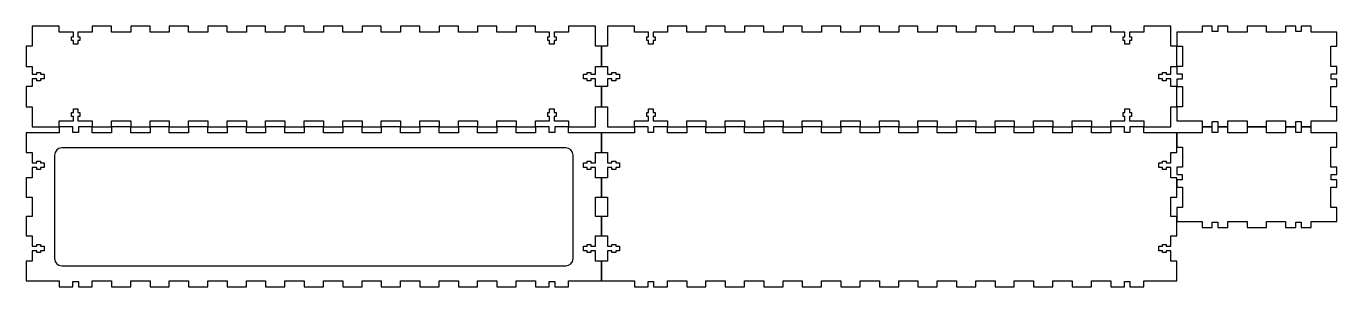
# Model space of a CAD drawing. Extents: x 6 to 890, y 6 to 182.
import ezdxf

# ---------------------------------------------------------------- set-up
doc = ezdxf.new("R2010")
doc.units = 0
doc.layers.get('0').update_dxf_attribs({"linetype": 'CONTINUOUS'})

msp = doc.modelspace()

# ---------------------------------------------------------------- linework, layer by layer
at = {"color": 7}
for points in [[(10.350135, 182.35), (10.350135, 168.749865), (6.349965, 168.749865), (6.349965, 155.14973), (10.350135, 155.14973), (10.350135, 149.899956), (13.450169, 149.899956), (13.450169, 151.150113), (15.949931, 151.150113), (15.949931, 149.899956), (18.450243, 149.899956), (18.450243, 146.799923), (15.949931, 146.799923), (15.949931, 145.549766), (13.450169, 145.549766), (13.450169, 146.799923), (10.350135, 146.799923), (10.350135, 141.550147), (6.349965, 141.550147), (6.349965, 127.950013), (10.350135, 127.950013), (10.350135, 114.349879), (28.599771, 114.349879), (28.599771, 118.350049), (38.17493, 118.350049), (38.17493, 121.450082), (36.924776, 121.450082), (36.924776, 123.949843), (38.17493, 123.949843), (38.17493, 126.450157), (41.274966, 126.450157), (41.274966, 123.949843), (42.525123, 123.949843), (42.525123, 121.450082), (41.274966, 121.450082), (41.274966, 118.350049), (50.850125, 118.350049), (50.850125, 114.349879), (63.849987, 114.349879), (63.849987, 118.350049), (76.849848, 118.350049), (76.849848, 114.349879), (89.850262, 114.349879), (89.850262, 118.350049), (102.850123, 118.350049), (102.850123, 114.349879), (115.849984, 114.349879), (115.849984, 118.350049), (128.849845, 118.350049), (128.849845, 114.349879), (141.850257, 114.349879), (141.850257, 118.350049), (154.850118, 118.350049), (154.850118, 114.349879), (167.849979, 114.349879), (167.849979, 118.350049), (180.84984, 118.350049), (180.84984, 114.349879), (193.850252, 114.349879), (193.850252, 118.350049), (206.850113, 118.350049), (206.850113, 114.349879), (219.849974, 114.349879), (219.849974, 118.350049), (232.849835, 118.350049), (232.849835, 114.349879), (245.850249, 114.349879), (245.850249, 118.350049), (258.85011, 118.350049), (258.85011, 114.349879), (271.849971, 114.349879), (271.849971, 118.350049), (284.849824, 118.350049), (284.849824, 114.349879), (297.85025, 114.349879), (297.85025, 118.350049), (310.850111, 118.350049), (310.850111, 114.349879), (323.849972, 114.349879), (323.849972, 118.350049), (336.849833, 118.350049), (336.849833, 114.349879), (349.850258, 114.349879), (349.850258, 118.350049), (359.424845, 118.350049), (359.424845, 121.450082), (358.174685, 121.450082), (358.174685, 123.949843), (359.424845, 123.949843), (359.424845, 126.450157), (362.524887, 126.450157), (362.524887, 123.949843), (363.775046, 123.949843), (363.775046, 121.450082), (362.524887, 121.450082), (362.524887, 118.350049), (372.100038, 118.350049), (372.100038, 114.349879), (390.350248, 114.349879), (390.350248, 127.950013), (394.349845, 127.950013), (394.349845, 141.550147), (390.350248, 141.550147), (390.350248, 146.799923), (387.250206, 146.799923), (387.250206, 145.549766), (384.749887, 145.549766), (384.749887, 146.799923), (382.250132, 146.799923), (382.250132, 149.899956), (384.749887, 149.899956), (384.749887, 151.150113), (387.250206, 151.150113), (387.250206, 149.899956), (390.350248, 149.899956), (390.350248, 155.14973), (394.349845, 155.14973), (394.349845, 168.749865), (390.350248, 168.749865), (390.350248, 182.35), (372.100038, 182.35), (372.100038, 178.349831), (362.524887, 178.349831), (362.524887, 175.249796), (363.775046, 175.249796), (363.775046, 172.750035), (362.524887, 172.750035), (362.524887, 170.250273), (359.424845, 170.250273), (359.424845, 172.750035), (358.174685, 172.750035), (358.174685, 175.249796), (359.424845, 175.249796), (359.424845, 178.349831), (349.850258, 178.349831), (349.850258, 182.35), (336.849833, 182.35), (336.849833, 178.349831), (323.849972, 178.349831), (323.849972, 182.35), (310.850111, 182.35), (310.850111, 178.349831), (297.85025, 178.349831), (297.85025, 182.35), (284.849824, 182.35), (284.849824, 178.349831), (271.849971, 178.349831), (271.849971, 182.35), (258.85011, 182.35), (258.85011, 178.349831), (245.850249, 178.349831), (245.850249, 182.35), (232.849835, 182.35), (232.849835, 178.349831), (219.849974, 178.349831), (219.849974, 182.35), (206.850113, 182.35), (206.850113, 178.349831), (193.850252, 178.349831), (193.850252, 182.35), (180.84984, 182.35), (180.84984, 178.349831), (167.849979, 178.349831), (167.849979, 182.35), (154.850118, 182.35), (154.850118, 178.349831), (141.850257, 178.349831), (141.850257, 182.35), (128.849845, 182.35), (128.849845, 178.349831), (115.849984, 178.349831), (115.849984, 182.35), (102.850123, 182.35), (102.850123, 178.349831), (89.850262, 178.349831), (89.850262, 182.35), (76.849848, 182.35), (76.849848, 178.349831), (63.849987, 178.349831), (63.849987, 182.35), (50.850125, 182.35), (50.850125, 178.349831), (41.274966, 178.349831), (41.274966, 175.249796), (42.525123, 175.249796), (42.525123, 172.750035), (41.274966, 172.750035), (41.274966, 170.250273), (38.17493, 170.250273), (38.17493, 172.750035), (36.924776, 172.750035), (36.924776, 175.249796), (38.17493, 175.249796), (38.17493, 178.349831), (28.599771, 178.349831), (28.599771, 182.35), (10.350135, 182.35), (10.350135, 182.35)], [(398.350034, 182.35), (398.350034, 168.749865), (394.349845, 168.749865), (394.349845, 155.14973), (398.350034, 155.14973), (398.350034, 149.899956), (401.450048, 149.899956), (401.450048, 151.150113), (403.949831, 151.150113), (403.949831, 149.899956), (406.450123, 149.899956), (406.450123, 146.799923), (403.949831, 146.799923), (403.949831, 145.549766), (401.450048, 145.549766), (401.450048, 146.799923), (398.350034, 146.799923), (398.350034, 141.550147), (394.349845, 141.550147), (394.349845, 127.950013), (398.350034, 127.950013), (398.350034, 114.349879), (416.600217, 114.349879), (416.600217, 118.350049), (426.174831, 118.350049), (426.174831, 121.450082), (424.925208, 121.450082), (424.925208, 123.949843), (426.174831, 123.949843), (426.174831, 126.450157), (429.274845, 126.450157), (429.274845, 123.949843), (430.525005, 123.949843), (430.525005, 121.450082), (429.274845, 121.450082), (429.274845, 118.350049), (438.850024, 118.350049), (438.850024, 114.349879), (451.849885, 114.349879), (451.849885, 118.350049), (464.849746, 118.350049), (464.849746, 114.349879), (477.850144, 114.349879), (477.850144, 118.350049), (490.850005, 118.350049), (490.850005, 114.349879), (503.849866, 114.349879), (503.849866, 118.350049), (516.849727, 118.350049), (516.849727, 114.349879), (529.850152, 114.349879), (529.850152, 118.350049), (542.850014, 118.350049), (542.850014, 114.349879), (555.849875, 114.349879), (555.849875, 118.350049), (568.849736, 118.350049), (568.849736, 114.349879), (581.850133, 114.349879), (581.850133, 118.350049), (594.849994, 118.350049), (594.849994, 114.349879), (607.849855, 114.349879), (607.849855, 118.350049), (620.849716, 118.350049), (620.849716, 114.349879), (633.850142, 114.349879), (633.850142, 118.350049), (646.850003, 118.350049), (646.850003, 114.349879), (659.849864, 114.349879), (659.849864, 118.350049), (672.849725, 118.350049), (672.849725, 114.349879), (685.850123, 114.349879), (685.850123, 118.350049), (698.849984, 118.350049), (698.849984, 114.349879), (711.849845, 114.349879), (711.849845, 118.350049), (724.849706, 118.350049), (724.849706, 114.349879), (737.850132, 114.349879), (737.850132, 118.350049), (747.424746, 118.350049), (747.424746, 121.450082), (746.175123, 121.450082), (746.175123, 123.949843), (747.424746, 123.949843), (747.424746, 126.450157), (750.52476, 126.450157), (750.52476, 123.949843), (751.77492, 123.949843), (751.77492, 121.450082), (750.52476, 121.450082), (750.52476, 118.350049), (760.099939, 118.350049), (760.099939, 114.349879), (778.350121, 114.349879), (778.350121, 127.950013), (782.349746, 127.950013), (782.349746, 141.550147), (778.350121, 141.550147), (778.350121, 146.799923), (775.250079, 146.799923), (775.250079, 145.549766), (772.74976, 145.549766), (772.74976, 146.799923), (770.250005, 146.799923), (770.250005, 149.899956), (772.74976, 149.899956), (772.74976, 151.150113), (775.250079, 151.150113), (775.250079, 149.899956), (778.350121, 149.899956), (778.350121, 155.14973), (782.349746, 155.14973), (782.349746, 168.749865), (778.350121, 168.749865), (778.350121, 182.35), (760.099939, 182.35), (760.099939, 178.349831), (750.52476, 178.349831), (750.52476, 175.249796), (751.77492, 175.249796), (751.77492, 172.750035), (750.52476, 172.750035), (750.52476, 170.250273), (747.424746, 170.250273), (747.424746, 172.750035), (746.175123, 172.750035), (746.175123, 175.249796), (747.424746, 175.249796), (747.424746, 178.349831), (737.850132, 178.349831), (737.850132, 182.35), (724.849706, 182.35), (724.849706, 178.349831), (711.849845, 178.349831), (711.849845, 182.35), (698.849984, 182.35), (698.849984, 178.349831), (685.850123, 178.349831), (685.850123, 182.35), (672.849725, 182.35), (672.849725, 178.349831), (659.849864, 178.349831), (659.849864, 182.35), (646.850003, 182.35), (646.850003, 178.349831), (633.850142, 178.349831), (633.850142, 182.35), (620.849716, 182.35), (620.849716, 178.349831), (607.849855, 178.349831), (607.849855, 182.35), (594.849994, 182.35), (594.849994, 178.349831), (581.850133, 178.349831), (581.850133, 182.35), (568.849736, 182.35), (568.849736, 178.349831), (555.849875, 178.349831), (555.849875, 182.35), (542.850014, 182.35), (542.850014, 178.349831), (529.850152, 178.349831), (529.850152, 182.35), (516.849727, 182.35), (516.849727, 178.349831), (503.849866, 178.349831), (503.849866, 182.35), (490.850005, 182.35), (490.850005, 178.349831), (477.850144, 178.349831), (477.850144, 182.35), (464.849746, 182.35), (464.849746, 178.349831), (451.849885, 178.349831), (451.849885, 182.35), (438.850024, 182.35), (438.850024, 178.349831), (429.274845, 178.349831), (429.274845, 175.249796), (430.525005, 175.249796), (430.525005, 172.750035), (429.274845, 172.750035), (429.274845, 170.250273), (426.174831, 170.250273), (426.174831, 172.750035), (424.925208, 172.750035), (424.925208, 175.249796), (426.174831, 175.249796), (426.174831, 178.349831), (416.600217, 178.349831), (416.600217, 182.35), (398.350034, 182.35), (398.350034, 182.35)], [(799.600015, 182.35), (799.600015, 178.349831), (782.349746, 178.349831), (782.349746, 168.749865), (786.349908, 168.749865), (786.349908, 155.14973), (782.349746, 155.14973), (782.349746, 150.199817), (786.050046, 150.199817), (786.050046, 146.500062), (782.349746, 146.500062), (782.349746, 141.550147), (786.349908, 141.550147), (786.349908, 127.950013), (782.349746, 127.950013), (782.349746, 118.350049), (799.600015, 118.350049), (799.600015, 114.349879), (806.375014, 114.349879), (806.375014, 118.050188), (810.074778, 118.050188), (810.074778, 114.349879), (816.849748, 114.349879), (816.849748, 118.350049), (829.850173, 118.350049), (829.850173, 114.349879), (842.850034, 114.349879), (842.850034, 118.350049), (855.849896, 118.350049), (855.849896, 114.349879), (862.624866, 114.349879), (862.624866, 118.050188), (866.325166, 118.050188), (866.325166, 114.349879), (873.100164, 114.349879), (873.100164, 118.350049), (890.349897, 118.350049), (890.349897, 127.950013), (886.349736, 127.950013), (886.349736, 141.550147), (890.349897, 141.550147), (890.349897, 146.500062), (886.650133, 146.500062), (886.650133, 150.199817), (890.349897, 150.199817), (890.349897, 155.14973), (886.349736, 155.14973), (886.349736, 168.749865), (890.349897, 168.749865), (890.349897, 178.349831), (873.100164, 178.349831), (873.100164, 182.35), (866.325166, 182.35), (866.325166, 178.650243), (862.624866, 178.650243), (862.624866, 182.35), (855.849896, 182.35), (855.849896, 178.349831), (842.850034, 178.349831), (842.850034, 182.35), (829.850173, 182.35), (829.850173, 178.349831), (816.849748, 178.349831), (816.849748, 182.35), (810.074778, 182.35), (810.074778, 178.650243), (806.375014, 178.650243), (806.375014, 182.35), (799.600015, 182.35), (799.600015, 182.35)], [(28.599771, 114.349879), (28.599771, 110.35026), (6.349965, 110.35026), (6.349965, 97.100147), (10.350135, 97.100147), (10.350135, 90.024748), (13.450169, 90.024748), (13.450169, 91.274905), (15.949931, 91.274905), (15.949931, 90.024748), (18.450243, 90.024748), (18.450243, 86.925265), (15.949931, 86.925265), (15.949931, 85.675108), (13.450169, 85.675108), (13.450169, 86.925265), (10.350135, 86.925265), (10.350135, 79.849866), (6.349965, 79.849866), (6.349965, 66.850005), (10.350135, 66.850005), (10.350135, 53.850144), (6.349965, 53.850144), (6.349965, 40.850283), (10.350135, 40.850283), (10.350135, 33.774882), (13.450169, 33.774882), (13.450169, 35.025039), (15.949931, 35.025039), (15.949931, 33.774882), (18.450243, 33.774882), (18.450243, 30.674848), (15.949931, 30.674848), (15.949931, 29.425242), (13.450169, 29.425242), (13.450169, 30.674848), (10.350135, 30.674848), (10.350135, 23.6), (6.349965, 23.6), (6.349965, 10.349887), (28.599771, 10.349887), (28.599771, 6.35027), (37.875069, 6.35027), (37.875069, 10.050026), (41.574827, 10.050026), (41.574827, 6.35027), (50.850125, 6.35027), (50.850125, 10.349887), (63.849987, 10.349887), (63.849987, 6.35027), (76.849848, 6.35027), (76.849848, 10.349887), (89.850262, 10.349887), (89.850262, 6.35027), (102.850123, 6.35027), (102.850123, 10.349887), (115.849984, 10.349887), (115.849984, 6.35027), (128.849845, 6.35027), (128.849845, 10.349887), (141.850257, 10.349887), (141.850257, 6.35027), (154.850118, 6.35027), (154.850118, 10.349887), (167.849979, 10.349887), (167.849979, 6.35027), (180.84984, 6.35027), (180.84984, 10.349887), (193.850252, 10.349887), (193.850252, 6.35027), (206.850113, 6.35027), (206.850113, 10.349887), (219.849974, 10.349887), (219.849974, 6.35027), (232.849835, 6.35027), (232.849835, 10.349887), (245.850249, 10.349887), (245.850249, 6.35027), (258.85011, 6.35027), (258.85011, 10.349887), (271.849971, 10.349887), (271.849971, 6.35027), (284.849824, 6.35027), (284.849824, 10.349887), (297.85025, 10.349887), (297.85025, 6.35027), (310.850111, 6.35027), (310.850111, 10.349887), (323.849972, 10.349887), (323.849972, 6.35027), (336.849833, 6.35027), (336.849833, 10.349887), (349.850258, 10.349887), (349.850258, 6.35027), (359.124984, 6.35027), (359.124984, 10.050026), (362.824748, 10.050026), (362.824748, 6.35027), (372.100038, 6.35027), (372.100038, 10.349887), (394.349845, 10.349887), (394.349845, 23.6), (390.350248, 23.6), (390.350248, 30.674848), (387.250206, 30.674848), (387.250206, 29.425242), (384.749887, 29.425242), (384.749887, 30.674848), (382.250132, 30.674848), (382.250132, 33.774882), (384.749887, 33.774882), (384.749887, 35.025039), (387.250206, 35.025039), (387.250206, 33.774882), (390.350248, 33.774882), (390.350248, 40.850283), (394.349845, 40.850283), (394.349845, 53.850144), (390.350248, 53.850144), (390.350248, 66.850005), (394.349845, 66.850005), (394.349845, 79.849866), (390.350248, 79.849866), (390.350248, 86.925265), (387.250206, 86.925265), (387.250206, 85.675108), (384.749887, 85.675108), (384.749887, 86.925265), (382.250132, 86.925265), (382.250132, 90.024748), (384.749887, 90.024748), (384.749887, 91.274905), (387.250206, 91.274905), (387.250206, 90.024748), (390.350248, 90.024748), (390.350248, 97.100147), (394.349845, 97.100147), (394.349845, 110.35026), (372.100038, 110.35026), (372.100038, 114.349879), (362.824748, 114.349879), (362.824748, 110.650121), (359.124984, 110.650121), (359.124984, 114.349879), (349.850258, 114.349879), (349.850258, 110.35026), (336.849833, 110.35026), (336.849833, 114.349879), (323.849972, 114.349879), (323.849972, 110.35026), (310.850111, 110.35026), (310.850111, 114.349879), (297.85025, 114.349879), (297.85025, 110.35026), (284.849824, 110.35026), (284.849824, 114.349879), (271.849971, 114.349879), (271.849971, 110.35026), (258.85011, 110.35026), (258.85011, 114.349879), (245.850249, 114.349879), (245.850249, 110.35026), (232.849835, 110.35026), (232.849835, 114.349879), (219.849974, 114.349879), (219.849974, 110.35026), (206.850113, 110.35026), (206.850113, 114.349879), (193.850252, 114.349879), (193.850252, 110.35026), (180.84984, 110.35026), (180.84984, 114.349879), (167.849979, 114.349879), (167.849979, 110.35026), (154.850118, 110.35026), (154.850118, 114.349879), (141.850257, 114.349879), (141.850257, 110.35026), (128.849845, 110.35026), (128.849845, 114.349879), (115.849984, 114.349879), (115.849984, 110.35026), (102.850123, 110.35026), (102.850123, 114.349879), (89.850262, 114.349879), (89.850262, 110.35026), (76.849848, 110.35026), (76.849848, 114.349879), (63.849987, 114.349879), (63.849987, 110.35026), (50.850125, 110.35026), (50.850125, 114.349879), (41.574827, 114.349879), (41.574827, 110.650121), (37.875069, 110.650121), (37.875069, 114.349879), (28.599771, 114.349879), (28.599771, 114.349879)], [(416.600217, 114.349879), (416.600217, 110.35026), (394.349845, 110.35026), (394.349845, 97.100147), (398.350034, 97.100147), (398.350034, 90.024748), (401.450048, 90.024748), (401.450048, 91.274905), (403.949831, 91.274905), (403.949831, 90.024748), (406.450123, 90.024748), (406.450123, 86.925265), (403.949831, 86.925265), (403.949831, 85.675108), (401.450048, 85.675108), (401.450048, 86.925265), (398.350034, 86.925265), (398.350034, 79.849866), (394.349845, 79.849866), (394.349845, 66.850005), (398.350034, 66.850005), (398.350034, 53.850144), (394.349845, 53.850144), (394.349845, 40.850283), (398.350034, 40.850283), (398.350034, 33.774882), (401.450048, 33.774882), (401.450048, 35.025039), (403.949831, 35.025039), (403.949831, 33.774882), (406.450123, 33.774882), (406.450123, 30.674848), (403.949831, 30.674848), (403.949831, 29.425242), (401.450048, 29.425242), (401.450048, 30.674848), (398.350034, 30.674848), (398.350034, 23.6), (394.349845, 23.6), (394.349845, 10.349887), (416.600217, 10.349887), (416.600217, 6.35027), (425.87497, 6.35027), (425.87497, 10.050026), (429.574706, 10.050026), (429.574706, 6.35027), (438.850024, 6.35027), (438.850024, 10.349887), (451.849885, 10.349887), (451.849885, 6.35027), (464.849746, 6.35027), (464.849746, 10.349887), (477.850144, 10.349887), (477.850144, 6.35027), (490.850005, 6.35027), (490.850005, 10.349887), (503.849866, 10.349887), (503.849866, 6.35027), (516.849727, 6.35027), (516.849727, 10.349887), (529.850152, 10.349887), (529.850152, 6.35027), (542.850014, 6.35027), (542.850014, 10.349887), (555.849875, 10.349887), (555.849875, 6.35027), (568.849736, 6.35027), (568.849736, 10.349887), (581.850133, 10.349887), (581.850133, 6.35027), (594.849994, 6.35027), (594.849994, 10.349887), (607.849855, 10.349887), (607.849855, 6.35027), (620.849716, 6.35027), (620.849716, 10.349887), (633.850142, 10.349887), (633.850142, 6.35027), (646.850003, 6.35027), (646.850003, 10.349887), (659.849864, 10.349887), (659.849864, 6.35027), (672.849725, 6.35027), (672.849725, 10.349887), (685.850123, 10.349887), (685.850123, 6.35027), (698.849984, 6.35027), (698.849984, 10.349887), (711.849845, 10.349887), (711.849845, 6.35027), (724.849706, 6.35027), (724.849706, 10.349887), (737.850132, 10.349887), (737.850132, 6.35027), (747.124885, 6.35027), (747.124885, 10.050026), (750.825185, 10.050026), (750.825185, 6.35027), (760.099939, 6.35027), (760.099939, 10.349887), (782.349746, 10.349887), (782.349746, 23.6), (778.350121, 23.6), (778.350121, 30.674848), (775.250079, 30.674848), (775.250079, 29.425242), (772.74976, 29.425242), (772.74976, 30.674848), (770.250005, 30.674848), (770.250005, 33.774882), (772.74976, 33.774882), (772.74976, 35.025039), (775.250079, 35.025039), (775.250079, 33.774882), (778.350121, 33.774882), (778.350121, 40.850283), (782.349746, 40.850283), (782.349746, 53.850144), (778.350121, 53.850144), (778.350121, 66.850005), (782.349746, 66.850005), (782.349746, 79.849866), (778.350121, 79.849866), (778.350121, 86.925265), (775.250079, 86.925265), (775.250079, 85.675108), (772.74976, 85.675108), (772.74976, 86.925265), (770.250005, 86.925265), (770.250005, 90.024748), (772.74976, 90.024748), (772.74976, 91.274905), (775.250079, 91.274905), (775.250079, 90.024748), (778.350121, 90.024748), (778.350121, 97.100147), (782.349746, 97.100147), (782.349746, 110.35026), (760.099939, 110.35026), (760.099939, 114.349879), (750.825185, 114.349879), (750.825185, 110.650121), (747.124885, 110.650121), (747.124885, 114.349879), (737.850132, 114.349879), (737.850132, 110.35026), (724.849706, 110.35026), (724.849706, 114.349879), (711.849845, 114.349879), (711.849845, 110.35026), (698.849984, 110.35026), (698.849984, 114.349879), (685.850123, 114.349879), (685.850123, 110.35026), (672.849725, 110.35026), (672.849725, 114.349879), (659.849864, 114.349879), (659.849864, 110.35026), (646.850003, 110.35026), (646.850003, 114.349879), (633.850142, 114.349879), (633.850142, 110.35026), (620.849716, 110.35026), (620.849716, 114.349879), (607.849855, 114.349879), (607.849855, 110.35026), (594.849994, 110.35026), (594.849994, 114.349879), (581.850133, 114.349879), (581.850133, 110.35026), (568.849736, 110.35026), (568.849736, 114.349879), (555.849875, 114.349879), (555.849875, 110.35026), (542.850014, 110.35026), (542.850014, 114.349879), (529.850152, 114.349879), (529.850152, 110.35026), (516.849727, 110.35026), (516.849727, 114.349879), (503.849866, 114.349879), (503.849866, 110.35026), (490.850005, 110.35026), (490.850005, 114.349879), (477.850144, 114.349879), (477.850144, 110.35026), (464.849746, 110.35026), (464.849746, 114.349879), (451.849885, 114.349879), (451.849885, 110.35026), (438.850024, 110.35026), (438.850024, 114.349879), (429.574706, 114.349879), (429.574706, 110.650121), (425.87497, 110.650121), (425.87497, 114.349879), (416.600217, 114.349879), (416.600217, 114.349879)], [(799.600015, 114.349879), (799.600015, 110.35026), (782.349746, 110.35026), (782.349746, 100.749743), (786.349908, 100.749743), (786.349908, 87.150159), (782.349746, 87.150159), (782.349746, 82.200247), (786.050046, 82.200247), (786.050046, 78.499938), (782.349746, 78.499938), (782.349746, 73.550026), (786.349908, 73.550026), (786.349908, 59.949892), (782.349746, 59.949892), (782.349746, 50.349925), (799.600015, 50.349925), (799.600015, 46.349758), (806.375014, 46.349758), (806.375014, 50.050064), (810.074778, 50.050064), (810.074778, 46.349758), (816.849748, 46.349758), (816.849748, 50.349925), (829.850173, 50.349925), (829.850173, 46.349758), (842.850034, 46.349758), (842.850034, 50.349925), (855.849896, 50.349925), (855.849896, 46.349758), (862.624866, 46.349758), (862.624866, 50.050064), (866.325166, 50.050064), (866.325166, 46.349758), (873.100164, 46.349758), (873.100164, 50.349925), (890.349897, 50.349925), (890.349897, 59.949892), (886.349736, 59.949892), (886.349736, 73.550026), (890.349897, 73.550026), (890.349897, 78.499938), (886.650133, 78.499938), (886.650133, 82.200247), (890.349897, 82.200247), (890.349897, 87.150159), (886.349736, 87.150159), (886.349736, 100.749743), (890.349897, 100.749743), (890.349897, 110.35026), (873.100164, 110.35026), (873.100164, 114.349879), (866.325166, 114.349879), (866.325166, 110.650121), (862.624866, 110.650121), (862.624866, 114.349879), (855.849896, 114.349879), (855.849896, 110.35026), (842.850034, 110.35026), (842.850034, 114.349879), (829.850173, 114.349879), (829.850173, 110.35026), (816.849748, 110.35026), (816.849748, 114.349879), (810.074778, 114.349879), (810.074778, 110.650121), (806.375014, 110.650121), (806.375014, 114.349879), (799.600015, 114.349879), (799.600015, 114.349879)]]:
    msp.add_lwpolyline(points, close=True, dxfattribs=at)
at = {"color": 1}
for points in [[(370.344412, 100.205694), (30.35484, 100.205694), (30.35484, 100.205694)], [(25.494223, 95.20562), (25.494223, 25.494527)], [(375.205605, 25.494527), (375.205605, 95.20562)], [(30.35484, 20.494452), (370.344412, 20.494452)]]:
    msp.add_lwpolyline(points, dxfattribs=at)
for points in [[(30.35484, 100.205694), (27.661819, 100.205694), (25.494223, 97.975758), (25.494223, 95.20562)], [(375.205605, 95.20562), (375.205605, 97.975758), (373.037432, 100.205694), (370.344412, 100.205694)], [(25.494223, 25.494527), (25.494223, 22.724386), (27.661819, 20.494452), (30.35484, 20.494452)], [(370.344412, 20.494452), (373.037432, 20.494452), (375.205605, 22.724386), (375.205605, 25.494527)]]:
    msp.add_open_spline(points, degree=3, dxfattribs=at)

doc.saveas('drawing.dxf')
